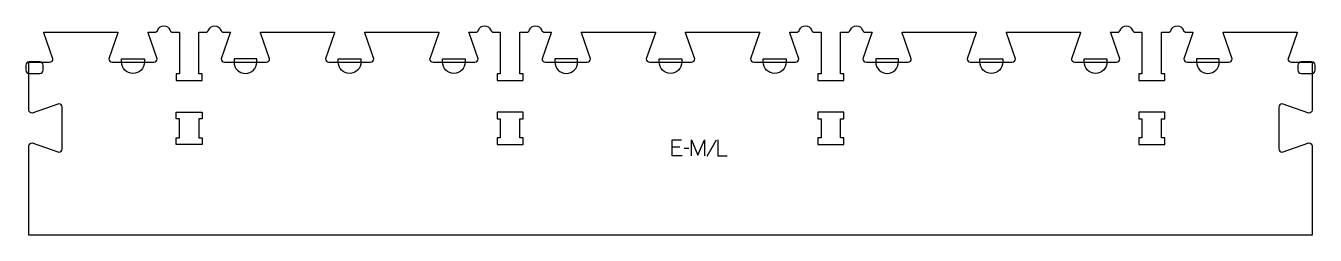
# Model space of a CAD drawing. Header units: millimetres. Extents: x -1206 to 1206, y -178 to 213.
import ezdxf

# ---------------------------------------------------------------- set-up
doc = ezdxf.new("R2010")
doc.units = ezdxf.units.MM
for name, color, linetype, true_color in [('1_ANYTOOL_1MMDEEP_LABELS_S', 2, 'Continuous', 0xffff00), ('3_ANYTOOL_CUTTHROUGH_INSID', 4, 'Continuous', 0x00ffff), ('4_ANYTOOL_CUTTHROUGH_OUTSI', 5, 'Continuous', 0x0000ff), ('5_ANYTOOL_HALF_MILL_9MM_IN', 3, 'Continuous', 0x00ff00)]:
    doc.layers.add(name, color=color, linetype=linetype, true_color=true_color)

msp = doc.modelspace()

# ---------------------------------------------------------------- linework, layer by layer
at = {"layer": '1_ANYTOOL_1MMDEEP_LABELS_S'}
for p, q in [((17.7, -13.9), (3, -13.9)), ((34.2, -16.1), (25.4, -16.2)), ((85.2, -0.5), (68, -31.2))]:
    msp.add_line(p, q, dxfattribs=at)
for points in [[(21.9, -30), (3, -30), (3, 0), (20.8, 0)], [(39.3, -30), (39.3, 0), (51.3, -28.4), (63.3, -0.1), (63.3, -30)], [(88.6, 0), (88.6, -30), (105.7, -30)]]:
    msp.add_lwpolyline(points, dxfattribs=at)
at = {"layer": '3_ANYTOOL_CUTTHROUGH_INSID'}
for points in [[(-875.8, 3.8), (-875.8, -8.7), (-924.3, -8.7), (-924.3, 3.8), (-918.3, 3.8), (-918.3, 39.3), (-924.3, 39.3), (-924.3, 51.8), (-875.8, 51.8), (-875.8, 39.3), (-881.8, 39.3), (-881.8, 3.8)], [(-275.8, -8.7), (-275.8, 3.8), (-281.8, 3.8), (-281.8, 39.3), (-275.8, 39.3), (-275.8, 51.8), (-324.3, 51.8), (-324.3, 39.3), (-318.3, 39.3), (-318.3, 3.8), (-324.3, 3.8), (-324.3, -8.7)], [(324.2, -8.7), (324.2, 3.8), (318.2, 3.8), (318.2, 39.3), (324.2, 39.3), (324.2, 51.8), (275.7, 51.8), (275.7, 39.3), (281.7, 39.3), (281.7, 3.8), (275.7, 3.8), (275.7, -8.7)], [(875.7, 51.8), (875.7, 39.3), (881.7, 39.3), (881.7, 3.8), (875.7, 3.8), (875.7, -8.7), (924.2, -8.7), (924.2, 3.8), (918.2, 3.8), (918.2, 39.3), (924.2, 39.3), (924.2, 51.8)]]:
    msp.add_lwpolyline(points, close=True, dxfattribs=at)
at = {"layer": '4_ANYTOOL_CUTTHROUGH_OUTSI'}
msp.add_lwpolyline([(869.3, 201.3), (881.7, 201.3), (881.7, 123.8), (876, 123.8, 0.414214), (875.7, 123.6), (875.7, 111.6, 0.414214), (876, 111.3), (924, 111.3, 0.414214), (924.2, 111.6), (924.2, 123.6, 0.414214), (924, 123.8), (918.2, 123.8), (918.2, 201.3), (930.7, 201.3, 0.317837), (936.5, 205.5, -0.707107), (958.7, 205.5, 0.317837), (964.6, 201.3), (977, 201.3), (976.8, 199.9), (959.9, 151.6), (959.8, 151.6, 0.414214), (966.1, 145.3), (1044.1, 145.3, 0.414214), (1050.3, 151.6), (1050.3, 151.6), (1033.4, 199.9), (1033.2, 201.3), (1171.9, 201.3), (1171.7, 199.9), (1154.8, 151.6), (1154.7, 151.6, 0.414214), (1161, 145.3), (1199.7, 145.3), (1199.7, 55.6, -0.409315), (1194, 49.9), (1144.1, 67.4), (1144, 67.4, 0.414214), (1137.8, 61.1), (1137.8, -16.9, 0.414214), (1144, -23.1), (1144.1, -23.1), (1194, -5.6, -0.412073), (1199.7, -11.4), (1199.7, -178.2), (-1199.8, -178.2), (-1199.8, -11.4, -0.412073), (-1194, -5.6), (-1144.1, -23.1), (-1144, -23.1, 0.414214), (-1137.8, -16.9), (-1137.8, 61.1, 0.414214), (-1144, 67.4), (-1144.1, 67.4), (-1194, 49.9, -0.409315), (-1199.8, 55.6), (-1199.8, 145.3), (-1161, 145.3, 0.414214), (-1154.8, 151.6), (-1154.8, 151.6), (-1171.7, 199.9), (-1171.9, 201.3), (-1033.2, 201.3), (-1033.4, 199.9), (-1050.3, 151.6), (-1050.4, 151.6, 0.414214), (-1044.1, 145.3), (-966.1, 145.3, 0.414214), (-959.9, 151.6), (-959.9, 151.6), (-976.8, 199.9), (-977, 201.3), (-964.6, 201.3, 0.317837), (-958.7, 205.5, -0.707107), (-936.5, 205.5, 0.317837), (-930.7, 201.3), (-918.3, 201.3), (-918.3, 123.8), (-924, 123.8, 0.414214), (-924.3, 123.6), (-924.3, 111.6, 0.414214), (-924, 111.3), (-876, 111.3, 0.414214), (-875.8, 111.6), (-875.8, 123.6, 0.414214), (-876, 123.8), (-881.8, 123.8), (-881.8, 201.3), (-869.3, 201.3, 0.317837), (-863.5, 205.5, -0.707107), (-841.3, 205.5, 0.317837), (-835.4, 201.3), (-823, 201.3), (-823.2, 199.9), (-840.1, 151.6), (-840.2, 151.6, 0.414214), (-833.9, 145.3), (-755.9, 145.3, 0.414214), (-749.7, 151.6), (-749.7, 151.6), (-766.6, 199.9), (-766.8, 201.3), (-628.1, 201.3), (-628.3, 199.9), (-645.2, 151.6), (-645.3, 151.6, 0.414214), (-639, 145.3), (-561, 145.3, 0.414214), (-554.8, 151.6), (-554.8, 151.6), (-571.7, 199.9), (-571.9, 201.3), (-433.2, 201.3), (-433.4, 199.9), (-450.3, 151.6), (-450.4, 151.6, 0.414214), (-444.1, 145.3), (-366.1, 145.3, 0.414214), (-359.9, 151.6), (-359.9, 151.6), (-376.8, 199.9), (-377, 201.3), (-364.6, 201.3, 0.317837), (-358.7, 205.5, -0.707107), (-336.5, 205.5, 0.317837), (-330.7, 201.3), (-318.3, 201.3), (-318.3, 123.8), (-324, 123.8, 0.414214), (-324.3, 123.6), (-324.3, 111.6, 0.414214), (-324, 111.3), (-276, 111.3, 0.414214), (-275.8, 111.6), (-275.8, 123.6, 0.414214), (-276, 123.8), (-281.8, 123.8), (-281.8, 201.3), (-269.3, 201.3, 0.317837), (-263.5, 205.5, -0.707107), (-241.3, 205.5, 0.317837), (-235.4, 201.3), (-223, 201.3), (-223.2, 199.9), (-240.1, 151.6), (-240.2, 151.6, 0.414214), (-233.9, 145.3), (-155.9, 145.3, 0.414214), (-149.7, 151.6), (-149.7, 151.6), (-166.6, 199.9), (-166.8, 201.3), (-28.1, 201.3), (-28.3, 199.9), (-45.2, 151.6), (-45.3, 151.6, 0.414214), (-39, 145.3), (39, 145.3, 0.414214), (45.2, 151.6), (45.2, 151.6), (28.3, 199.9), (28.1, 201.3), (166.8, 201.3), (166.6, 199.9), (149.7, 151.6), (149.6, 151.6, 0.414214), (155.9, 145.3), (233.9, 145.3, 0.414214), (240.1, 151.6), (240.1, 151.6), (223.2, 199.9), (223, 201.3), (235.4, 201.3, 0.317837), (241.3, 205.5, -0.707107), (263.5, 205.5, 0.317837), (269.3, 201.3), (281.7, 201.3), (281.7, 123.8), (276, 123.8, 0.414214), (275.7, 123.6), (275.7, 111.6, 0.414214), (276, 111.3), (324, 111.3, 0.414214), (324.2, 111.6), (324.2, 123.6, 0.414214), (324, 123.8), (318.2, 123.8), (318.2, 201.3), (330.7, 201.3, 0.317837), (336.5, 205.5, -0.707107), (358.7, 205.5, 0.317837), (364.6, 201.3), (377, 201.3), (376.8, 199.9), (359.9, 151.6), (359.8, 151.6, 0.414214), (366.1, 145.3), (444.1, 145.3, 0.414214), (450.3, 151.6), (450.3, 151.6), (433.4, 199.9), (433.2, 201.3), (571.9, 201.3), (571.7, 199.9), (554.8, 151.6), (554.7, 151.6, 0.414214), (561, 145.3), (639, 145.3, 0.414214), (645.2, 151.6), (645.2, 151.6), (628.3, 199.9), (628.1, 201.3), (766.8, 201.3), (766.6, 199.9), (749.7, 151.6), (749.6, 151.6, 0.414214), (755.9, 145.3), (833.9, 145.3, 0.414214), (840.1, 151.6), (840.1, 151.6), (823.2, 199.9), (823, 201.3), (835.4, 201.3, 0.317837), (841.3, 205.5, -0.707107), (863.5, 205.5, 0.317837)], format="xyb", close=True, dxfattribs=at)
at = {"layer": '5_ANYTOOL_HALF_MILL_9MM_IN'}
for points in [[(-1199.6, 145.8, 0.414214), (-1205.6, 139.8), (-1205.6, 130.3, 0.414214), (-1199.6, 124.3), (-1179.4, 124.3, 0.414214), (-1173.4, 130.3), (-1173.4, 139.8, 0.414214), (-1179.4, 145.8)], [(-983.9, 145.6, -1), (-1026.4, 145.6), (-1026.4, 151.8), (-983.9, 151.8)], [(-816.2, 145.6, 1), (-773.7, 145.6), (-773.7, 151.8), (-816.2, 151.8)], [(-578.8, 145.6, -1), (-621.3, 145.6), (-621.3, 151.8), (-578.8, 151.8)], [(-383.9, 145.6, -1), (-426.4, 145.6), (-426.4, 151.8), (-383.9, 151.8)], [(-216.2, 145.6, 1), (-173.7, 145.6), (-173.7, 151.8), (-216.2, 151.8)], [(21.2, 145.6, -1), (-21.3, 145.6), (-21.3, 151.8), (21.2, 151.8)], [(216.1, 145.6, -1), (173.6, 145.6), (173.6, 151.8), (216.1, 151.8)], [(383.8, 145.6, 1), (426.3, 145.6), (426.3, 151.8), (383.8, 151.8)], [(621.2, 145.6, -1), (578.7, 145.6), (578.7, 151.8), (621.2, 151.8)], [(816.1, 145.6, -1), (773.6, 145.6), (773.6, 151.8), (816.1, 151.8)], [(983.8, 145.6, 1), (1026.3, 145.6), (1026.3, 151.8), (983.8, 151.8)], [(1179.4, 145.8, 0.414214), (1173.4, 139.8), (1173.4, 130.3, 0.414214), (1179.4, 124.3), (1199.6, 124.3, 0.414214), (1205.6, 130.3), (1205.6, 139.8, 0.414214), (1199.6, 145.8)]]:
    msp.add_lwpolyline(points, format="xyb", close=True, dxfattribs=at)

doc.saveas('drawing.dxf')
